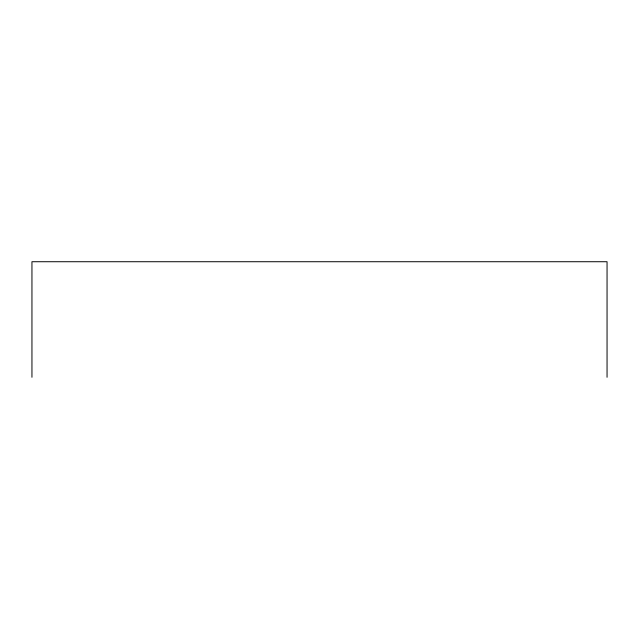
<?xml version="1.0" encoding="UTF-8"?>
<svg xmlns="http://www.w3.org/2000/svg" width="639" height="639" viewBox="0 0 639 639"><rect width="100%" height="100%" fill="white"/><g stroke="black" fill="none" stroke-linecap="round" stroke-linejoin="round"><path stroke-width="0.96" d="M607.05 377.274L607.05 261.726L31.95 261.726L31.95 377.274"/></g></svg>
